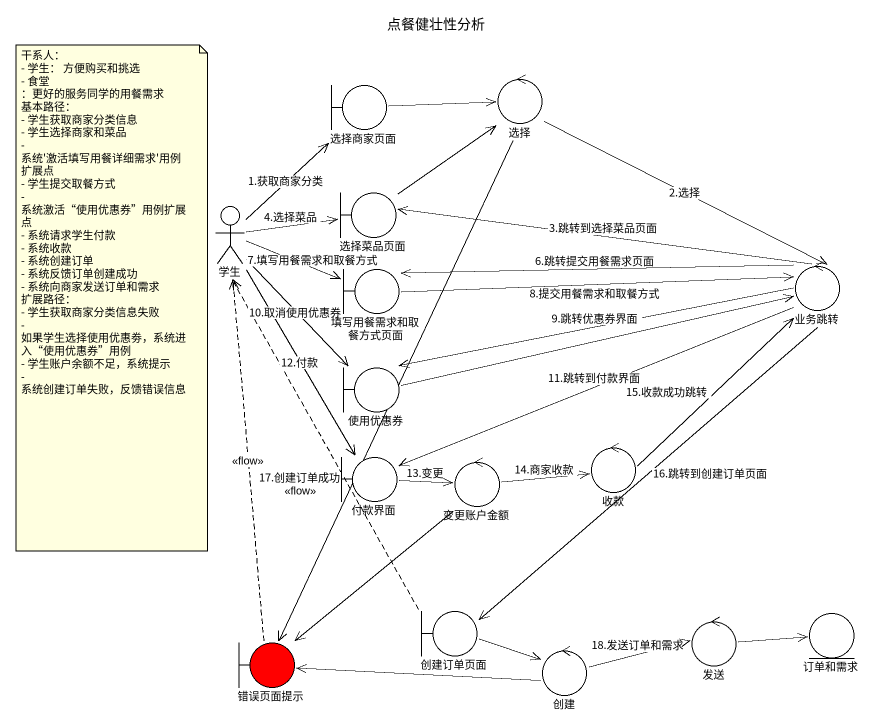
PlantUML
@startuml
title 点餐健壮性分析
control 选择
boundary 选择商家页面
actor 学生
boundary 选择菜品页面
boundary 填写用餐需求和取餐方式页面
control 业务跳转
boundary 使用优惠券
boundary 付款界面
control 变更账户金额
control 收款
boundary 创建订单页面
control 发送
entity 订单和需求
boundary 错误页面提示 #FF0000
control 创建
选择 --> 业务跳转 : 2.选择
选择 --> 错误页面提示
选择商家页面 -right-> 选择
学生 -up-> 选择商家页面 : 1.获取商家分类
学生 -right-> 选择菜品页面 : 4.选择菜品
学生 -right-> 填写用餐需求和取餐方式页面 : 7.填写用餐需求和取餐方式
学生 --> 使用优惠券 : 10.取消使用优惠券
学生 --> 付款界面 : 12.付款
选择菜品页面 -up-> 选择
填写用餐需求和取餐方式页面 -right-> 业务跳转 : 8.提交用餐需求和取餐方式
业务跳转 -left-> 选择菜品页面 : 3.跳转到选择菜品页面
业务跳转 -left-> 填写用餐需求和取餐方式页面 : 6.跳转提交用餐需求页面
业务跳转 -left-> 使用优惠券 : 9.跳转优惠券界面
业务跳转 -left-> 付款界面 : 11.跳转到付款界面
业务跳转 --> 创建订单页面 : 16.跳转到创建订单页面
使用优惠券 -right-> 业务跳转
付款界面 -right-> 变更账户金额 : 13.变更
变更账户金额 -right-> 收款 : 14.商家收款
变更账户金额 --> 错误页面提示
收款 -up-> 业务跳转 : 15.收款成功跳转
创建订单页面 .up.> 学生 : 17.创建订单成功\n<<flow>>
创建订单页面 -right-> 创建
发送 -right-> 订单和需求
错误页面提示 .up.> 学生 : <<flow>>
创建 -right-> 发送 : 18.发送订单和需求
创建 -left-> 错误页面提示
note as N1
  干系人：
  - 学生： 方便购买和挑选
  - 食堂 ：更好的服务同学的用餐需求
  基本路径：
  - 学生获取商家分类信息
  - 学生选择商家和菜品
  - 系统'激活填写用餐详细需求'用例扩展点
  - 学生提交取餐方式
  - 系统激活“使用优惠券”用例扩展点
  - 系统请求学生付款
  - 系统收款
  - 系统创建订单
  - 系统反馈订单创建成功
  - 系统向商家发送订单和需求
  扩展路径：
  - 学生获取商家分类信息失败
  - 如果学生选择使用优惠劵，系统进入“使用优惠券”用例
  - 学生账户余额不足，系统提示
  - 系统创建订单失败，反馈错误信息
end note
@enduml
